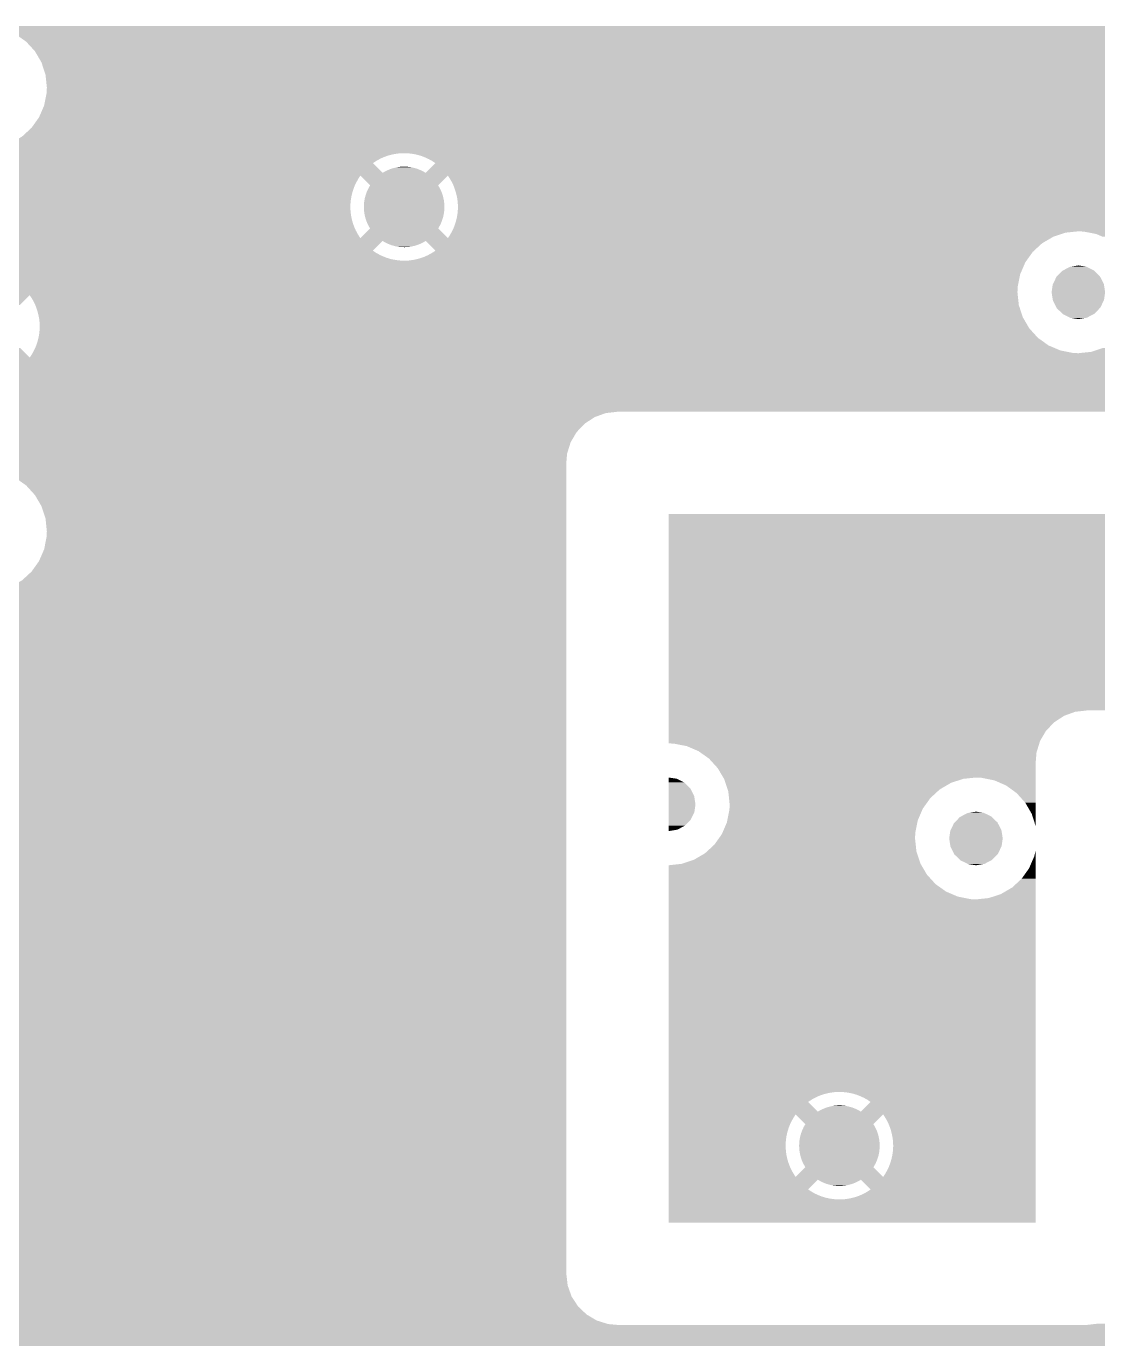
# Model space of a CAD drawing. Extents: x 295 to 953, y 10 to 290.
# Drawn here: x 605.97 to 621.91, y 214.45 to 233.98 of the extents above; entities that cross this region are included whole.
import ezdxf

# ---------------------------------------------------------------- set-up
doc = ezdxf.new("R2010")
doc.units = 0
doc.header["$LTSCALE"] = 5
doc.header["$MEASUREMENT"] = 0
doc.layers.add('FROMC1', color=7, linetype='CONTINUOUS')

msp = doc.modelspace()

# ---------------------------------------------------------------- linework, layer by layer
at = {"layer": 'FROMC1'}
for points in [[(595.871, 233.975), (595.879, 233.983), (641.921, 233.975), (641.922, 233.983)], [(605.449, 233.971), (605.37, 233.975), (641.92, 233.971), (641.921, 233.975)], [(605.638, 233.934), (605.449, 233.971), (641.915, 233.934), (641.92, 233.971)], [(605.656, 233.926), (605.638, 233.934), (641.913, 233.926), (641.915, 233.934)], [(605.788, 233.869), (605.656, 233.926), (641.908, 233.869), (641.913, 233.926)], [(605.814, 233.859), (605.788, 233.869), (641.908, 233.859), (641.908, 233.869)], [(605.879, 233.812), (605.814, 233.859), (641.908, 233.812), (641.908, 233.859)], [(605.959, 233.756), (605.879, 233.812), (641.911, 233.756), (641.908, 233.812)], [(605.97, 233.748), (605.959, 233.756), (641.912, 233.748), (641.911, 233.756)], [(606.014, 233.699), (605.97, 233.748), (641.918, 233.699), (641.912, 233.748)], [(606.066, 233.643), (606.014, 233.699), (641.93, 233.643), (641.918, 233.699)], [(606.099, 233.606), (606.066, 233.643), (641.94, 233.606), (641.93, 233.643)], [(606.11, 233.588), (606.099, 233.606), (641.945, 233.588), (641.94, 233.606)], [(606.141, 233.535), (606.11, 233.588), (641.964, 233.535), (641.945, 233.588)], [(606.172, 233.482), (606.141, 233.535), (641.987, 233.482), (641.964, 233.535)], [(606.196, 233.441), (606.172, 233.482), (642.009, 233.441), (641.987, 233.482)], [(606.199, 233.432), (606.196, 233.441), (642.014, 233.432), (642.009, 233.441)], [(606.215, 233.383), (606.199, 233.432), (642.044, 233.383), (642.014, 233.432)], [(606.221, 233.365), (606.215, 233.383), (642.056, 233.365), (642.044, 233.383)], [(606.235, 233.323), (606.221, 233.365), (647.026, 233.323), (647.026, 233.365)], [(606.256, 233.259), (606.235, 233.323), (642.323, 233.259), (642.387, 233.323)], [(606.235, 233.323), (606.235, 233.323), (642.387, 233.323), (642.388, 233.323)], [(606.265, 233.179), (606.256, 233.259), (642.243, 233.179), (642.323, 233.259)], [(606.268, 233.147), (606.265, 233.179), (642.291, 233.147), (642.243, 233.179)], [(606.271, 233.119), (606.268, 233.147), (642.34, 233.119), (642.291, 233.147)], [(606.273, 233.095), (606.271, 233.119), (642.392, 233.095), (642.34, 233.119)], [(606.276, 233.074), (606.273, 233.095), (642.445, 233.074), (642.392, 233.095)], [(606.273, 232.988), (606.275, 233.03), (647.026, 232.988), (647.026, 233.03)], [(606.275, 233.045), (606.276, 233.057), (642.555, 233.045), (642.499, 233.057)], [(606.275, 233.036), (606.275, 233.045), (642.611, 233.036), (642.555, 233.045)], [(606.275, 233.031), (606.275, 233.036), (642.668, 233.031), (642.611, 233.036)], [(606.275, 233.03), (606.275, 233.031), (642.725, 233.03), (642.668, 233.031)], [(606.276, 233.068), (606.276, 233.074), (642.465, 233.068), (642.445, 233.074)], [(606.276, 233.057), (606.276, 233.068), (642.499, 233.057), (642.465, 233.068)], [(606.236, 232.8), (606.273, 232.988), (647.026, 232.8), (647.026, 232.988)], [(606.049, 232.468), (606.16, 232.624), (647.026, 232.468), (647.026, 232.624)], [(606.16, 232.624), (606.236, 232.8), (647.026, 232.624), (647.026, 232.8)], [(605.908, 232.338), (606.049, 232.468), (647.026, 232.338), (647.026, 232.468)], [(605.56, 232.181), (605.742, 232.241), (647.026, 232.181), (647.026, 232.241)], [(605.742, 232.241), (605.908, 232.338), (647.026, 232.241), (647.026, 232.338)], [(583.018, 232.09), (583.018, 232.161), (647.026, 232.09), (647.026, 232.161)], [(583.018, 232.087), (583.018, 232.09), (611.518, 232.087), (611.575, 232.09)], [(583.018, 232.079), (583.018, 232.087), (611.462, 232.079), (611.518, 232.087)], [(583.018, 232.068), (583.018, 232.079), (611.406, 232.068), (611.462, 232.079)], [(583.018, 232.053), (583.018, 232.068), (611.351, 232.053), (611.406, 232.068)], [(583.018, 232.034), (583.018, 232.053), (611.297, 232.034), (611.351, 232.053)], [(605.37, 232.161), (605.56, 232.181), (647.026, 232.161), (647.026, 232.181)], [(611.632, 232.089), (611.575, 232.09), (647.026, 232.089), (647.026, 232.09)], [(611.689, 232.084), (611.632, 232.089), (647.026, 232.084), (647.026, 232.089)], [(611.745, 232.075), (611.689, 232.084), (647.026, 232.075), (647.026, 232.084)], [(611.801, 232.063), (611.745, 232.075), (647.026, 232.063), (647.026, 232.075)], [(611.855, 232.046), (611.801, 232.063), (647.026, 232.046), (647.026, 232.063)], [(611.908, 232.025), (611.855, 232.046), (647.026, 232.025), (647.026, 232.046)], [(583.018, 232.011), (583.018, 232.034), (611.245, 232.011), (611.297, 232.034)], [(583.018, 231.984), (583.018, 232.011), (611.194, 231.984), (611.245, 232.011)], [(583.018, 231.954), (583.018, 231.984), (611.146, 231.954), (611.194, 231.984)], [(583.018, 231.943), (583.018, 231.954), (611.13, 231.943), (611.146, 231.954)], [(597.273, 231.941), (597.242, 231.943), (611.128, 231.941), (611.13, 231.943)], [(597.321, 231.939), (597.273, 231.941), (611.13, 231.939), (611.128, 231.941)], [(597.51, 231.902), (597.321, 231.939), (611.167, 231.902), (611.13, 231.939)], [(597.686, 231.827), (597.51, 231.902), (611.243, 231.827), (611.167, 231.902)], [(611.345, 231.836), (611.361, 231.842), (611.839, 231.836), (611.825, 231.842)], [(611.361, 231.842), (611.391, 231.855), (611.825, 231.842), (611.793, 231.855)], [(611.391, 231.855), (611.408, 231.86), (611.793, 231.855), (611.779, 231.86)], [(611.408, 231.86), (611.438, 231.869), (611.779, 231.86), (611.745, 231.869)], [(611.438, 231.869), (611.456, 231.873), (611.745, 231.869), (611.731, 231.873)], [(611.456, 231.873), (611.486, 231.88), (611.731, 231.873), (611.696, 231.88)], [(611.486, 231.88), (611.505, 231.883), (611.696, 231.88), (611.683, 231.883)], [(611.505, 231.883), (611.535, 231.887), (611.683, 231.883), (611.646, 231.887)], [(611.535, 231.887), (611.559, 231.888), (611.646, 231.887), (611.634, 231.888)], [(611.559, 231.888), (611.585, 231.889), (611.634, 231.888), (611.585, 231.889)], [(611.96, 232.001), (611.908, 232.025), (647.026, 232.001), (647.026, 232.025)], [(611.913, 231.797), (612.057, 231.941), (647.026, 231.797), (647.026, 231.941)], [(612.01, 231.973), (611.96, 232.001), (647.026, 231.973), (647.026, 232.001)], [(612.057, 231.941), (612.01, 231.973), (647.026, 231.941), (647.026, 231.973)], [(597.727, 231.797), (597.686, 231.827), (611.272, 231.797), (611.243, 231.827)], [(597.787, 231.755), (597.727, 231.797), (647.026, 231.755), (647.026, 231.797)], [(597.727, 231.797), (597.727, 231.797), (611.273, 231.797), (611.272, 231.797)], [(597.842, 231.716), (597.787, 231.755), (610.915, 231.716), (610.941, 231.755)], [(597.85, 231.707), (597.842, 231.716), (610.91, 231.707), (610.915, 231.716)], [(597.895, 231.657), (597.85, 231.707), (610.882, 231.657), (610.91, 231.707)], [(597.942, 231.606), (597.895, 231.657), (610.857, 231.606), (610.882, 231.657)], [(611.086, 231.61), (610.941, 231.755), (612.099, 231.61), (612.244, 231.755)], [(611.273, 231.797), (611.301, 231.814), (611.913, 231.797), (611.883, 231.814)], [(611.301, 231.814), (611.316, 231.821), (611.883, 231.814), (611.87, 231.821)], [(611.316, 231.821), (611.345, 231.836), (611.87, 231.821), (611.839, 231.836)], [(612.266, 231.722), (612.244, 231.755), (647.026, 231.722), (647.026, 231.755)], [(612.295, 231.673), (612.266, 231.722), (647.026, 231.673), (647.026, 231.722)], [(612.321, 231.622), (612.295, 231.673), (647.026, 231.622), (647.026, 231.673)], [(597.971, 231.574), (597.942, 231.606), (610.845, 231.574), (610.857, 231.606)], [(597.984, 231.553), (597.971, 231.574), (610.837, 231.553), (610.845, 231.574)], [(598.016, 231.498), (597.984, 231.553), (610.82, 231.498), (610.837, 231.553)], [(598.048, 231.443), (598.016, 231.498), (610.807, 231.443), (610.82, 231.498)], [(611.012, 231.437), (611.023, 231.476), (612.174, 231.437), (612.162, 231.476)], [(611.023, 231.476), (611.026, 231.484), (612.162, 231.476), (612.16, 231.484)], [(611.026, 231.484), (611.04, 231.523), (612.16, 231.484), (612.145, 231.523)], [(611.04, 231.523), (611.044, 231.53), (612.145, 231.523), (612.142, 231.53)], [(611.044, 231.53), (611.061, 231.567), (612.142, 231.53), (612.124, 231.567)], [(611.061, 231.567), (611.065, 231.574), (612.124, 231.567), (612.12, 231.574)], [(611.065, 231.574), (611.086, 231.61), (612.12, 231.574), (612.099, 231.61)], [(612.342, 231.569), (612.321, 231.622), (647.026, 231.569), (647.026, 231.622)], [(612.36, 231.515), (612.342, 231.569), (647.026, 231.515), (647.026, 231.569)], [(612.374, 231.46), (612.36, 231.515), (647.026, 231.46), (647.026, 231.515)], [(612.385, 231.404), (612.374, 231.46), (647.026, 231.404), (647.026, 231.46)], [(598.068, 231.409), (598.048, 231.443), (610.802, 231.409), (610.807, 231.443)], [(598.076, 231.386), (598.068, 231.409), (610.798, 231.386), (610.802, 231.409)], [(598.094, 231.329), (598.076, 231.386), (610.793, 231.329), (610.798, 231.386)], [(598.113, 231.272), (598.094, 231.329), (610.793, 231.272), (610.793, 231.329)], [(598.128, 231.227), (598.113, 231.272), (610.795, 231.227), (610.793, 231.272)], [(610.993, 231.29), (610.995, 231.331), (612.192, 231.29), (612.19, 231.331)], [(610.995, 231.249), (610.993, 231.29), (612.191, 231.249), (612.192, 231.29)], [(610.995, 231.339), (611, 231.38), (612.19, 231.339), (612.185, 231.38)], [(610.995, 231.331), (610.995, 231.339), (612.19, 231.331), (612.19, 231.339)], [(611, 231.38), (611.002, 231.388), (612.185, 231.38), (612.184, 231.388)], [(611.002, 231.388), (611.009, 231.429), (612.184, 231.388), (612.175, 231.429)], [(611.009, 231.429), (611.012, 231.437), (612.175, 231.429), (612.174, 231.437)], [(612.391, 231.347), (612.385, 231.404), (647.026, 231.347), (647.026, 231.404)], [(612.393, 231.29), (612.391, 231.347), (647.026, 231.29), (647.026, 231.347)], [(612.392, 231.251), (612.393, 231.29), (647.026, 231.251), (647.026, 231.29)], [(598.129, 231.216), (598.128, 231.227), (610.796, 231.216), (610.795, 231.227)], [(598.135, 231.159), (598.129, 231.216), (610.803, 231.159), (610.796, 231.216)], [(598.141, 231.103), (598.135, 231.159), (610.815, 231.103), (610.803, 231.159)], [(598.147, 231.048), (598.141, 231.103), (610.83, 231.048), (610.815, 231.103)], [(610.995, 231.241), (610.995, 231.249), (612.19, 231.241), (612.191, 231.249)], [(611, 231.2), (610.995, 231.241), (612.185, 231.2), (612.19, 231.241)], [(611.001, 231.192), (611, 231.2), (612.184, 231.192), (612.185, 231.2)], [(611.01, 231.151), (611.001, 231.192), (612.176, 231.151), (612.184, 231.192)], [(611.011, 231.143), (611.01, 231.151), (612.174, 231.143), (612.176, 231.151)], [(611.023, 231.104), (611.011, 231.143), (612.162, 231.104), (612.174, 231.143)], [(611.025, 231.096), (611.023, 231.104), (612.159, 231.096), (612.162, 231.104)], [(611.04, 231.057), (611.025, 231.096), (612.145, 231.057), (612.159, 231.096)], [(612.348, 231.027), (612.365, 231.082), (647.026, 231.027), (647.026, 231.082)], [(612.365, 231.082), (612.378, 231.137), (647.026, 231.082), (647.026, 231.137)], [(612.378, 231.137), (612.387, 231.194), (647.026, 231.137), (647.026, 231.194)], [(612.387, 231.194), (612.392, 231.251), (647.026, 231.194), (647.026, 231.251)], [(598.123, 230.843), (598.132, 230.892), (610.929, 230.843), (610.899, 230.892)], [(598.132, 230.892), (598.142, 230.942), (610.899, 230.892), (610.872, 230.942)], [(598.142, 230.942), (598.145, 230.956), (610.872, 230.942), (610.866, 230.956)], [(598.145, 230.956), (598.146, 230.995), (610.866, 230.956), (610.849, 230.995)], [(598.146, 230.995), (598.148, 231.036), (610.849, 230.995), (610.834, 231.036)], [(598.148, 231.036), (598.147, 231.048), (610.834, 231.036), (610.83, 231.048)], [(610.941, 230.825), (611.086, 230.97), (612.244, 230.825), (612.099, 230.97)], [(611.043, 231.05), (611.04, 231.057), (612.142, 231.05), (612.145, 231.057)], [(611.061, 231.013), (611.043, 231.05), (612.124, 231.013), (612.142, 231.05)], [(611.065, 231.006), (611.061, 231.013), (612.12, 231.006), (612.124, 231.013)], [(611.086, 230.97), (611.065, 231.006), (612.099, 230.97), (612.12, 231.006)], [(612.258, 230.847), (612.275, 230.873), (621.253, 230.847), (621.333, 230.873)], [(612.275, 230.873), (612.294, 230.907), (621.333, 230.873), (621.435, 230.907)], [(612.294, 230.907), (612.303, 230.923), (621.435, 230.907), (621.587, 230.923)], [(612.303, 230.923), (612.305, 230.927), (621.587, 230.923), (621.626, 230.927)], [(612.305, 230.927), (612.328, 230.974), (647.026, 230.927), (647.026, 230.974)], [(612.328, 230.974), (612.348, 231.027), (647.026, 230.974), (647.026, 231.027)], [(621.705, 230.923), (621.626, 230.927), (630.228, 230.923), (630.262, 230.927)], [(621.791, 230.907), (621.705, 230.923), (630.071, 230.907), (630.228, 230.923)], [(621.894, 230.886), (621.791, 230.907), (630.009, 230.886), (630.071, 230.907)], [(621.986, 230.847), (621.894, 230.886), (629.889, 230.847), (630.009, 230.886)], [(598.052, 230.639), (598.108, 230.768), (611.128, 230.639), (611.257, 230.768)], [(598.108, 230.768), (598.111, 230.783), (611.257, 230.768), (611.272, 230.783)], [(598.111, 230.783), (598.119, 230.825), (621.144, 230.783), (621.217, 230.825)], [(598.111, 230.783), (598.111, 230.783), (611.272, 230.783), (611.273, 230.783)], [(598.119, 230.825), (598.123, 230.843), (610.941, 230.825), (610.929, 230.843)], [(611.302, 230.766), (611.273, 230.783), (611.884, 230.766), (611.913, 230.783)], [(611.315, 230.759), (611.302, 230.766), (611.869, 230.759), (611.884, 230.766)], [(611.346, 230.744), (611.315, 230.759), (611.84, 230.744), (611.869, 230.759)], [(611.36, 230.738), (611.346, 230.744), (611.824, 230.738), (611.84, 230.744)], [(611.392, 230.725), (611.36, 230.738), (611.794, 230.725), (611.824, 230.738)], [(611.406, 230.72), (611.392, 230.725), (611.777, 230.72), (611.794, 230.725)], [(611.44, 230.711), (611.406, 230.72), (611.747, 230.711), (611.777, 230.72)], [(611.454, 230.707), (611.44, 230.711), (611.729, 230.707), (611.747, 230.711)], [(611.489, 230.7), (611.454, 230.707), (611.699, 230.7), (611.729, 230.707)], [(611.502, 230.697), (611.489, 230.7), (611.68, 230.697), (611.699, 230.7)], [(611.539, 230.693), (611.502, 230.697), (611.65, 230.693), (611.68, 230.697)], [(611.551, 230.692), (611.539, 230.693), (611.626, 230.692), (611.65, 230.693)], [(611.6, 230.691), (611.551, 230.692), (611.6, 230.691), (611.626, 230.692)], [(611.946, 230.75), (611.913, 230.783), (621.087, 230.75), (621.144, 230.783)], [(612.057, 230.639), (611.946, 230.75), (620.966, 230.639), (621.087, 230.75)], [(612.244, 230.825), (612.258, 230.847), (621.217, 230.825), (621.253, 230.847)], [(597.941, 230.464), (597.96, 230.49), (620.835, 230.464), (620.853, 230.49)], [(597.96, 230.491), (597.964, 230.496), (611.553, 230.491), (611.496, 230.496)], [(597.96, 230.49), (597.96, 230.491), (611.61, 230.49), (611.553, 230.491)], [(597.964, 230.496), (597.97, 230.505), (611.496, 230.496), (611.44, 230.505)], [(597.97, 230.505), (597.979, 230.517), (611.44, 230.505), (611.384, 230.517)], [(597.979, 230.517), (597.991, 230.534), (611.384, 230.517), (611.33, 230.534)], [(597.991, 230.534), (598.006, 230.555), (611.33, 230.534), (611.277, 230.555)], [(598.006, 230.555), (598.023, 230.579), (611.277, 230.555), (611.225, 230.579)], [(598.023, 230.579), (598.032, 230.592), (611.225, 230.579), (611.203, 230.592)], [(598.032, 230.592), (598.039, 230.607), (611.203, 230.592), (611.176, 230.607)], [(598.039, 230.607), (598.052, 230.639), (611.176, 230.607), (611.128, 230.639)], [(611.61, 230.49), (611.667, 230.493), (620.853, 230.49), (620.856, 230.493)], [(611.667, 230.493), (611.724, 230.501), (620.856, 230.493), (620.861, 230.501)], [(611.724, 230.501), (611.779, 230.512), (620.861, 230.501), (620.869, 230.512)], [(611.779, 230.512), (611.834, 230.527), (620.869, 230.512), (620.88, 230.527)], [(611.834, 230.527), (611.888, 230.546), (620.88, 230.527), (620.893, 230.546)], [(611.888, 230.546), (611.94, 230.569), (620.893, 230.546), (620.91, 230.569)], [(611.94, 230.569), (611.991, 230.596), (620.91, 230.569), (620.929, 230.596)], [(611.991, 230.596), (612.03, 230.62), (620.929, 230.596), (620.946, 230.62)], [(612.03, 230.62), (612.039, 230.626), (620.946, 230.62), (620.952, 230.626)], [(612.039, 230.626), (612.057, 230.639), (620.952, 230.626), (620.966, 230.639)], [(597.786, 230.312), (597.921, 230.436), (620.77, 230.312), (620.823, 230.436)], [(597.921, 230.436), (597.941, 230.464), (620.823, 230.436), (620.835, 230.464)], [(605.409, 230.311), (605.352, 230.312), (620.769, 230.311), (620.77, 230.312)], [(605.466, 230.306), (605.409, 230.311), (620.767, 230.306), (620.769, 230.311)], [(605.522, 230.297), (605.466, 230.306), (620.763, 230.297), (620.767, 230.306)], [(605.563, 230.288), (605.522, 230.297), (620.759, 230.288), (620.763, 230.297)], [(605.578, 230.285), (605.563, 230.288), (620.759, 230.285), (620.759, 230.288)], [(605.632, 230.268), (605.578, 230.285), (620.755, 230.268), (620.759, 230.285)], [(621.308, 230.258), (621.388, 230.34), (621.946, 230.258), (621.861, 230.34)], [(621.388, 230.34), (621.4, 230.346), (621.861, 230.34), (621.855, 230.346)], [(621.4, 230.346), (621.5, 230.399), (621.855, 230.346), (621.747, 230.399)], [(621.5, 230.399), (621.52, 230.402), (621.747, 230.399), (621.741, 230.402)], [(621.52, 230.402), (621.626, 230.419), (621.741, 230.402), (621.626, 230.419)], [(605.685, 230.247), (605.632, 230.268), (620.751, 230.247), (620.755, 230.268)], [(605.737, 230.223), (605.685, 230.247), (620.746, 230.223), (620.751, 230.247)], [(605.691, 230.02), (605.771, 230.1), (620.719, 230.02), (620.722, 230.1)], [(605.787, 230.195), (605.737, 230.223), (620.741, 230.195), (620.746, 230.223)], [(605.771, 230.1), (605.834, 230.163), (620.722, 230.1), (620.735, 230.163)], [(605.834, 230.163), (605.787, 230.195), (620.735, 230.163), (620.741, 230.195)], [(621.227, 230.02), (621.244, 230.135), (622.024, 230.02), (622.006, 230.135)], [(621.244, 230.135), (621.249, 230.145), (622.006, 230.135), (622.004, 230.145)], [(621.249, 230.145), (621.299, 230.249), (622.004, 230.145), (621.95, 230.249)], [(621.299, 230.249), (621.308, 230.258), (621.95, 230.249), (621.946, 230.258)], [(588.225, 229.977), (588.228, 230.019), (620.723, 229.977), (620.719, 230.019)], [(604.863, 229.832), (604.718, 229.977), (605.876, 229.832), (606.021, 229.977)], [(605.69, 230.019), (605.691, 230.02), (620.719, 230.019), (620.719, 230.02)], [(606.043, 229.944), (606.021, 229.977), (620.727, 229.944), (620.723, 229.977)], [(606.072, 229.895), (606.043, 229.944), (620.732, 229.895), (620.727, 229.944)], [(606.098, 229.844), (606.072, 229.895), (620.738, 229.844), (620.732, 229.895)], [(621.245, 229.905), (621.227, 230.02), (622.007, 229.905), (622.024, 230.02)], [(621.247, 229.895), (621.245, 229.905), (622.002, 229.895), (622.007, 229.905)], [(621.301, 229.791), (621.247, 229.895), (621.952, 229.791), (622.002, 229.895)], [(606.104, 229.829), (606.098, 229.844), (620.739, 229.829), (620.738, 229.844)], [(606.119, 229.791), (606.104, 229.829), (620.752, 229.791), (620.739, 229.829)], [(606.137, 229.737), (606.119, 229.791), (620.769, 229.737), (620.752, 229.791)], [(606.151, 229.682), (606.137, 229.737), (620.788, 229.682), (620.769, 229.737)], [(621.305, 229.782), (621.301, 229.791), (621.943, 229.782), (621.952, 229.791)], [(621.39, 229.7), (621.305, 229.782), (621.863, 229.7), (621.943, 229.782)], [(621.396, 229.694), (621.39, 229.7), (621.851, 229.694), (621.863, 229.7)], [(621.504, 229.641), (621.396, 229.694), (621.751, 229.641), (621.851, 229.694)], [(606.158, 229.647), (606.151, 229.682), (620.799, 229.647), (620.788, 229.682)], [(606.162, 229.626), (606.158, 229.647), (620.812, 229.626), (620.799, 229.647)], [(606.168, 229.569), (606.162, 229.626), (620.845, 229.569), (620.812, 229.626)], [(606.17, 229.512), (606.168, 229.569), (620.878, 229.512), (620.845, 229.569)], [(606.169, 229.482), (606.17, 229.512), (620.896, 229.482), (620.878, 229.512)], [(621.511, 229.638), (621.504, 229.641), (621.731, 229.638), (621.751, 229.641)], [(621.626, 229.621), (621.511, 229.638), (621.626, 229.621), (621.731, 229.638)], [(606.125, 229.249), (606.142, 229.304), (621.153, 229.249), (621.077, 229.304)], [(606.142, 229.304), (606.151, 229.34), (621.077, 229.304), (621.025, 229.34)], [(606.151, 229.34), (606.155, 229.359), (621.025, 229.34), (621.008, 229.359)], [(606.155, 229.359), (606.164, 229.416), (621.008, 229.359), (620.956, 229.416)], [(606.164, 229.416), (606.169, 229.473), (620.956, 229.416), (620.904, 229.473)], [(606.169, 229.473), (606.169, 229.482), (620.904, 229.473), (620.896, 229.482)], [(604.718, 229.047), (604.863, 229.192), (606.021, 229.047), (605.876, 229.192)], [(606.052, 229.095), (606.063, 229.113), (647.026, 229.095), (647.026, 229.113)], [(606.063, 229.113), (606.065, 229.117), (621.626, 229.113), (621.546, 229.117)], [(606.065, 229.117), (606.08, 229.145), (621.546, 229.117), (621.404, 229.145)], [(606.08, 229.145), (606.085, 229.154), (621.404, 229.145), (621.358, 229.154)], [(606.085, 229.154), (606.105, 229.196), (621.358, 229.154), (621.259, 229.196)], [(606.105, 229.196), (606.118, 229.229), (621.259, 229.196), (621.181, 229.229)], [(606.118, 229.229), (606.125, 229.249), (621.181, 229.229), (621.153, 229.249)], [(621.626, 229.113), (621.659, 229.117), (630.262, 229.113), (630.182, 229.117)], [(621.659, 229.117), (621.816, 229.133), (630.182, 229.117), (630.097, 229.133)], [(621.816, 229.133), (621.878, 229.154), (630.097, 229.133), (629.994, 229.154)], [(621.878, 229.154), (621.998, 229.193), (629.994, 229.154), (629.901, 229.193)], [(587.819, 229.005), (587.856, 229.047), (647.026, 229.005), (647.026, 229.047)], [(605.834, 228.861), (605.69, 229.005), (647.026, 228.861), (647.026, 229.005)], [(606.021, 229.047), (606.052, 229.095), (647.026, 229.047), (647.026, 229.095)], [(605.387, 228.712), (605.444, 228.715), (647.026, 228.712), (647.026, 228.715)], [(605.444, 228.715), (605.501, 228.723), (647.026, 228.715), (647.026, 228.723)], [(605.501, 228.723), (605.556, 228.734), (647.026, 228.723), (647.026, 228.734)], [(605.556, 228.734), (605.611, 228.749), (647.026, 228.734), (647.026, 228.749)], [(605.611, 228.749), (605.665, 228.768), (647.026, 228.749), (647.026, 228.768)], [(605.665, 228.768), (605.717, 228.791), (647.026, 228.768), (647.026, 228.791)], [(605.717, 228.791), (605.768, 228.818), (647.026, 228.791), (647.026, 228.818)], [(605.768, 228.818), (605.816, 228.848), (647.026, 228.818), (647.026, 228.848)], [(605.816, 228.848), (605.834, 228.861), (647.026, 228.848), (647.026, 228.861)], [(595.81, 228.668), (595.747, 228.712), (647.026, 228.668), (647.026, 228.712)], [(595.939, 228.526), (595.81, 228.668), (647.026, 228.526), (647.026, 228.668)], [(595.995, 228.431), (595.939, 228.526), (647.026, 228.431), (647.026, 228.526)], [(596.036, 228.361), (595.995, 228.431), (646.956, 228.361), (647.025, 228.431)], [(595.995, 228.431), (595.995, 228.431), (647.025, 228.431), (647.026, 228.431)], [(596.075, 228.242), (596.036, 228.361), (646.837, 228.242), (646.956, 228.361)], [(596.082, 228.222), (596.075, 228.242), (614.593, 228.222), (614.768, 228.242)], [(596.096, 228.179), (596.082, 228.222), (614.474, 228.179), (614.593, 228.222)], [(596.098, 228.162), (596.096, 228.179), (614.428, 228.162), (614.474, 228.179)], [(596.108, 228.066), (596.098, 228.162), (614.281, 228.066), (614.428, 228.162)], [(596.116, 227.988), (596.108, 228.066), (614.206, 227.988), (614.281, 228.066)], [(596.113, 227.908), (596.114, 227.939), (614.141, 227.908), (614.159, 227.939)], [(596.114, 227.939), (596.116, 227.988), (614.159, 227.939), (614.206, 227.988)], [(596.076, 227.72), (596.089, 227.788), (614.049, 227.72), (614.07, 227.788)], [(596.089, 227.788), (596.113, 227.908), (614.07, 227.788), (614.141, 227.908)], [(595.955, 227.48), (596, 227.544), (614.006, 227.48), (614.011, 227.544)], [(596, 227.544), (596.033, 227.62), (614.011, 227.544), (614.018, 227.62)], [(596.033, 227.62), (596.076, 227.72), (614.018, 227.62), (614.049, 227.72)], [(595.871, 227.371), (595.889, 227.388), (614.006, 227.371), (614.006, 227.388)], [(595.889, 227.388), (595.955, 227.48), (614.006, 227.388), (614.006, 227.48)], [(605.449, 227.367), (605.37, 227.371), (614.006, 227.367), (614.006, 227.371)], [(605.638, 227.33), (605.449, 227.367), (614.006, 227.33), (614.006, 227.367)], [(605.814, 227.255), (605.638, 227.33), (614.006, 227.255), (614.006, 227.33)], [(605.97, 227.144), (605.814, 227.255), (614.006, 227.144), (614.006, 227.255)], [(606.099, 227.002), (605.97, 227.144), (614.006, 227.002), (614.006, 227.144)], [(606.196, 226.837), (606.099, 227.002), (614.006, 226.837), (614.006, 227.002)], [(606.256, 226.655), (606.196, 226.837), (614.006, 226.655), (614.006, 226.837)], [(606.276, 226.464), (606.256, 226.655), (614.006, 226.464), (614.006, 226.655)], [(615.53, 223.797), (615.53, 226.718), (657.821, 223.797), (657.821, 226.718)], [(606.236, 226.196), (606.273, 226.384), (614.006, 226.196), (614.006, 226.384)], [(606.273, 226.384), (606.276, 226.464), (614.006, 226.384), (614.006, 226.464)], [(606.16, 226.02), (606.236, 226.196), (614.006, 226.02), (614.006, 226.196)], [(606.049, 225.864), (606.16, 226.02), (614.006, 225.864), (614.006, 226.02)], [(605.908, 225.734), (606.049, 225.864), (614.006, 225.734), (614.006, 225.864)], [(605.56, 225.577), (605.742, 225.637), (614.006, 225.577), (614.006, 225.637)], [(605.742, 225.637), (605.908, 225.734), (614.006, 225.637), (614.006, 225.734)], [(588.214, 225.356), (588.166, 225.557), (614.006, 225.356), (614.006, 225.557)], [(605.37, 225.557), (605.56, 225.577), (614.006, 225.557), (614.006, 225.577)], [(588.235, 225.097), (588.214, 225.356), (614.006, 225.097), (614.006, 225.356)], [(588.213, 224.828), (588.235, 225.097), (614.006, 224.828), (614.006, 225.097)], [(588.151, 224.576), (588.213, 224.828), (614.006, 224.576), (614.006, 224.828)], [(588.05, 224.337), (588.151, 224.576), (614.006, 224.337), (614.006, 224.576)], [(587.914, 224.116), (588.05, 224.337), (614.006, 224.116), (614.006, 224.337)], [(587.744, 223.919), (587.914, 224.116), (614.006, 223.919), (614.006, 224.116)], [(587.547, 223.751), (587.744, 223.919), (614.006, 223.751), (614.006, 223.919)], [(587.325, 223.616), (587.547, 223.751), (614.006, 223.616), (614.006, 223.751)], [(615.53, 223.777), (615.53, 223.797), (621.578, 223.777), (621.753, 223.797)], [(615.53, 223.797), (615.53, 223.797), (657.82, 223.797), (657.821, 223.797)], [(615.53, 223.717), (615.53, 223.777), (621.413, 223.717), (621.578, 223.777)], [(615.53, 223.621), (615.53, 223.717), (621.266, 223.621), (621.413, 223.717)], [(586.574, 223.436), (586.832, 223.457), (614.006, 223.436), (614.006, 223.457)], [(586.832, 223.457), (587.085, 223.517), (614.006, 223.457), (614.006, 223.517)], [(587.085, 223.517), (587.325, 223.616), (614.006, 223.517), (614.006, 223.616)], [(615.53, 223.494), (615.53, 223.621), (621.144, 223.494), (621.266, 223.621)], [(615.53, 223.343), (615.53, 223.494), (621.055, 223.343), (621.144, 223.494)], [(583.018, 221.676), (583.018, 223.436), (614.006, 221.676), (614.006, 223.436)], [(615.53, 223.307), (615.53, 223.343), (621.044, 223.307), (621.055, 223.343)], [(615.609, 223.303), (615.53, 223.307), (621.043, 223.303), (621.044, 223.307)], [(615.798, 223.266), (615.609, 223.303), (621.032, 223.266), (621.043, 223.303)], [(615.974, 223.191), (615.798, 223.266), (621.008, 223.191), (621.032, 223.266)], [(615.996, 223.175), (615.974, 223.191), (621.003, 223.175), (621.008, 223.191)], [(616.13, 223.08), (615.996, 223.175), (620.995, 223.08), (621.003, 223.175)], [(616.171, 223.035), (616.13, 223.08), (620.991, 223.035), (620.995, 223.08)], [(616.259, 222.938), (616.171, 223.035), (620.991, 222.938), (620.991, 223.035)], [(616.341, 222.799), (616.259, 222.938), (620.991, 222.799), (620.991, 222.938)], [(615.53, 222.798), (615.53, 222.799), (615.533, 222.798), (615.53, 222.799)], [(615.53, 222.782), (615.53, 222.798), (615.645, 222.782), (615.533, 222.798)], [(615.53, 222.726), (615.53, 222.782), (615.759, 222.726), (615.645, 222.782)], [(615.53, 222.638), (615.53, 222.726), (615.85, 222.638), (615.759, 222.726)], [(616.353, 222.779), (616.341, 222.799), (619.911, 222.779), (620.102, 222.799)], [(616.356, 222.773), (616.353, 222.779), (619.893, 222.773), (619.911, 222.779)], [(616.374, 222.719), (616.356, 222.773), (619.729, 222.719), (619.893, 222.773)], [(616.406, 222.622), (616.374, 222.719), (619.563, 222.622), (619.729, 222.719)], [(620.19, 222.794), (620.102, 222.799), (620.991, 222.794), (620.991, 222.799)], [(620.377, 222.756), (620.19, 222.794), (620.991, 222.756), (620.991, 222.794)], [(620.553, 222.679), (620.377, 222.756), (620.991, 222.679), (620.991, 222.756)], [(620.708, 222.566), (620.553, 222.679), (620.991, 222.566), (620.991, 222.679)], [(615.53, 222.525), (615.53, 222.638), (615.908, 222.525), (615.85, 222.638)], [(615.53, 222.4), (615.53, 222.525), (615.928, 222.4), (615.908, 222.525)], [(616.416, 222.591), (616.406, 222.622), (619.529, 222.591), (619.563, 222.622)], [(616.427, 222.492), (616.416, 222.591), (619.422, 222.492), (619.529, 222.591)], [(616.436, 222.4), (616.427, 222.492), (619.356, 222.4), (619.422, 222.492)], [(620.836, 222.424), (620.708, 222.566), (620.991, 222.424), (620.991, 222.566)], [(615.53, 222.285), (615.53, 222.4), (615.912, 222.285), (615.928, 222.4)], [(615.53, 222.171), (615.53, 222.285), (615.856, 222.171), (615.912, 222.285)], [(616.401, 222.16), (616.433, 222.321), (619.235, 222.16), (619.304, 222.321)], [(616.433, 222.321), (616.434, 222.336), (619.304, 222.321), (619.311, 222.336)], [(616.434, 222.336), (616.436, 222.4), (619.311, 222.336), (619.356, 222.4)], [(619.876, 222.218), (619.976, 222.271), (620.331, 222.218), (620.223, 222.271)], [(619.976, 222.271), (619.996, 222.274), (620.223, 222.271), (620.217, 222.274)], [(619.996, 222.274), (620.102, 222.291), (620.217, 222.274), (620.102, 222.291)], [(620.932, 222.257), (620.836, 222.424), (620.991, 222.257), (620.991, 222.424)], [(615.53, 222.08), (615.53, 222.171), (615.768, 222.08), (615.856, 222.171)], [(615.53, 222.022), (615.53, 222.08), (615.655, 222.022), (615.768, 222.08)], [(616.327, 221.972), (616.396, 222.132), (619.198, 221.972), (619.23, 222.132)], [(616.396, 222.132), (616.401, 222.16), (619.23, 222.132), (619.235, 222.16)], [(619.725, 222.017), (619.775, 222.121), (620.48, 222.017), (620.426, 222.121)], [(619.775, 222.121), (619.784, 222.13), (620.426, 222.121), (620.422, 222.13)], [(619.784, 222.13), (619.864, 222.212), (620.422, 222.13), (620.337, 222.212)], [(619.864, 222.212), (619.876, 222.218), (620.337, 222.212), (620.331, 222.218)], [(620.99, 222.075), (620.932, 222.257), (620.991, 222.075), (620.991, 222.257)], [(620.99, 222.074), (620.99, 222.075), (620.99, 222.074), (620.99, 222.075)], [(620.99, 222.075), (620.99, 222.075), (620.99, 222.075), (620.991, 222.075)], [(615.53, 222.002), (615.53, 222.022), (615.532, 222.002), (615.655, 222.022)], [(615.53, 222.001), (615.53, 222.002), (615.53, 222.001), (615.532, 222.002)], [(616.209, 221.8), (616.275, 221.892), (619.205, 221.8), (619.195, 221.892)], [(616.275, 221.892), (616.32, 221.956), (619.195, 221.892), (619.198, 221.956)], [(616.32, 221.956), (616.327, 221.972), (619.198, 221.956), (619.198, 221.972)], [(619.703, 221.892), (619.72, 222.007), (620.5, 221.892), (620.482, 222.007)], [(619.721, 221.777), (619.703, 221.892), (620.483, 221.777), (620.5, 221.892)], [(619.72, 222.007), (619.725, 222.017), (620.482, 222.007), (620.48, 222.017)], [(616.068, 221.67), (616.102, 221.701), (619.225, 221.67), (619.215, 221.701)], [(616.102, 221.701), (616.209, 221.8), (619.215, 221.701), (619.205, 221.8)], [(619.723, 221.767), (619.721, 221.777), (620.478, 221.767), (620.483, 221.777)], [(619.777, 221.663), (619.723, 221.767), (620.428, 221.663), (620.478, 221.767)], [(620.968, 221.624), (620.99, 221.709), (620.991, 221.624), (620.991, 221.709)], [(620.99, 221.709), (620.99, 221.71), (620.99, 221.709), (620.99, 221.71)], [(620.99, 221.709), (620.99, 221.709), (620.991, 221.709), (620.99, 221.709)], [(590.677, 221.675), (590.62, 221.676), (614.006, 221.675), (614.006, 221.676)], [(590.734, 221.67), (590.677, 221.675), (614.006, 221.67), (614.006, 221.675)], [(590.79, 221.661), (590.734, 221.67), (614.006, 221.661), (614.006, 221.67)], [(590.846, 221.649), (590.79, 221.661), (614.006, 221.649), (614.006, 221.661)], [(590.9, 221.632), (590.846, 221.649), (614.006, 221.632), (614.006, 221.649)], [(590.953, 221.611), (590.9, 221.632), (614.006, 221.611), (614.006, 221.632)], [(591.005, 221.587), (590.953, 221.611), (614.006, 221.587), (614.006, 221.611)], [(590.958, 221.383), (591.102, 221.527), (614.006, 221.383), (614.006, 221.527)], [(591.055, 221.559), (591.005, 221.587), (614.006, 221.559), (614.006, 221.587)], [(591.102, 221.527), (591.055, 221.559), (614.006, 221.527), (614.006, 221.559)], [(615.53, 221.493), (615.721, 221.514), (619.29, 221.493), (619.278, 221.514)], [(615.53, 221.354), (615.53, 221.493), (619.372, 221.354), (619.29, 221.493)], [(615.721, 221.514), (615.738, 221.519), (619.278, 221.514), (619.275, 221.519)], [(615.738, 221.519), (615.903, 221.574), (619.275, 221.519), (619.257, 221.574)], [(615.903, 221.574), (616.068, 221.67), (619.257, 221.574), (619.225, 221.67)], [(619.781, 221.654), (619.777, 221.663), (620.419, 221.654), (620.428, 221.663)], [(619.866, 221.572), (619.781, 221.654), (620.339, 221.572), (620.419, 221.654)], [(619.872, 221.566), (619.866, 221.572), (620.327, 221.566), (620.339, 221.572)], [(619.98, 221.513), (619.872, 221.566), (620.227, 221.513), (620.327, 221.566)], [(619.987, 221.51), (619.98, 221.513), (620.207, 221.51), (620.227, 221.513)], [(620.102, 221.493), (619.987, 221.51), (620.102, 221.493), (620.207, 221.51)], [(620.892, 221.448), (620.968, 221.624), (620.991, 221.448), (620.991, 221.624)], [(583.018, 221.341), (583.018, 221.383), (614.006, 221.341), (614.006, 221.383)], [(591.311, 221.308), (591.289, 221.341), (614.006, 221.308), (614.006, 221.341)], [(591.331, 221.275), (591.311, 221.308), (614.006, 221.275), (614.006, 221.308)], [(615.53, 221.212), (615.53, 221.354), (619.501, 221.212), (619.372, 221.354)], [(620.781, 221.292), (620.892, 221.448), (620.991, 221.292), (620.991, 221.448)], [(600.877, 221.271), (600.798, 221.275), (614.006, 221.271), (614.006, 221.275)], [(601.066, 221.234), (600.877, 221.271), (614.006, 221.234), (614.006, 221.271)], [(601.242, 221.159), (601.066, 221.234), (614.006, 221.159), (614.006, 221.234)], [(601.398, 221.048), (601.242, 221.159), (614.006, 221.048), (614.006, 221.159)], [(615.53, 221.101), (615.53, 221.212), (619.657, 221.101), (619.501, 221.212)], [(615.53, 221.026), (615.53, 221.101), (619.834, 221.026), (619.657, 221.101)], [(620.474, 221.065), (620.64, 221.162), (620.991, 221.065), (620.991, 221.162)], [(620.64, 221.162), (620.781, 221.292), (620.991, 221.162), (620.991, 221.292)], [(601.527, 220.906), (601.398, 221.048), (614.006, 220.906), (614.006, 221.048)], [(601.624, 220.741), (601.527, 220.906), (614.006, 220.741), (614.006, 220.906)], [(615.53, 220.989), (615.53, 221.026), (620.022, 220.989), (619.834, 221.026)], [(615.53, 220.985), (615.53, 220.989), (620.102, 220.985), (620.022, 220.989)], [(615.53, 218.12), (615.53, 220.985), (620.991, 218.12), (620.991, 220.985)], [(620.102, 220.985), (620.292, 221.005), (620.991, 220.985), (620.991, 221.005)], [(620.292, 221.005), (620.474, 221.065), (620.991, 221.005), (620.991, 221.065)], [(601.684, 220.559), (601.624, 220.741), (614.006, 220.559), (614.006, 220.741)], [(601.704, 220.368), (601.684, 220.559), (614.006, 220.368), (614.006, 220.559)], [(601.701, 220.288), (601.704, 220.368), (614.006, 220.288), (614.006, 220.368)], [(601.664, 220.1), (601.701, 220.288), (614.006, 220.1), (614.006, 220.288)], [(601.588, 219.924), (601.664, 220.1), (614.006, 219.924), (614.006, 220.1)], [(601.336, 219.638), (601.477, 219.768), (614.006, 219.638), (614.006, 219.768)], [(601.477, 219.768), (601.588, 219.924), (614.006, 219.768), (614.006, 219.924)], [(600.988, 219.481), (601.17, 219.541), (614.006, 219.481), (614.006, 219.541)], [(601.17, 219.541), (601.336, 219.638), (614.006, 219.541), (614.006, 219.638)], [(583.018, 218.227), (583.018, 219.461), (614.006, 218.227), (614.006, 219.461)], [(600.798, 219.461), (600.988, 219.481), (614.006, 219.461), (614.006, 219.481)], [(600.877, 218.223), (600.798, 218.227), (614.006, 218.223), (614.006, 218.227)], [(601.066, 218.186), (600.877, 218.223), (614.006, 218.186), (614.006, 218.223)], [(601.242, 218.111), (601.066, 218.186), (614.006, 218.111), (614.006, 218.186)], [(601.398, 218), (601.242, 218.111), (614.006, 218), (614.006, 218.111)], [(601.527, 217.858), (601.398, 218), (614.006, 217.858), (614.006, 218)], [(615.53, 218.117), (615.53, 218.12), (617.995, 218.117), (618.052, 218.12)], [(615.53, 218.109), (615.53, 218.117), (617.939, 218.109), (617.995, 218.117)], [(615.53, 218.098), (615.53, 218.109), (617.883, 218.098), (617.939, 218.109)], [(615.53, 218.083), (615.53, 218.098), (617.828, 218.083), (617.883, 218.098)], [(615.53, 218.064), (615.53, 218.083), (617.774, 218.064), (617.828, 218.083)], [(615.53, 218.041), (615.53, 218.064), (617.722, 218.041), (617.774, 218.064)], [(615.53, 218.014), (615.53, 218.041), (617.671, 218.014), (617.722, 218.041)], [(615.53, 217.984), (615.53, 218.014), (617.623, 217.984), (617.671, 218.014)], [(615.53, 217.971), (615.53, 217.984), (617.605, 217.971), (617.623, 217.984)], [(618.109, 218.119), (618.052, 218.12), (620.991, 218.119), (620.991, 218.12)], [(618.166, 218.114), (618.109, 218.119), (620.991, 218.114), (620.991, 218.119)], [(618.222, 218.105), (618.166, 218.114), (620.991, 218.105), (620.991, 218.114)], [(618.278, 218.093), (618.222, 218.105), (620.991, 218.093), (620.991, 218.105)], [(618.332, 218.076), (618.278, 218.093), (620.991, 218.076), (620.991, 218.093)], [(618.385, 218.055), (618.332, 218.076), (620.991, 218.055), (620.991, 218.076)], [(618.437, 218.031), (618.385, 218.055), (620.991, 218.031), (620.991, 218.055)], [(618.487, 218.003), (618.437, 218.031), (620.991, 218.003), (620.991, 218.031)], [(618.534, 217.971), (618.487, 218.003), (620.991, 217.971), (620.991, 218.003)], [(601.624, 217.693), (601.527, 217.858), (614.006, 217.693), (614.006, 217.858)], [(615.53, 217.827), (615.53, 217.971), (617.749, 217.827), (617.605, 217.971)], [(615.53, 217.785), (615.53, 217.827), (620.991, 217.785), (620.991, 217.827)], [(615.53, 217.827), (615.53, 217.827), (617.75, 217.827), (617.749, 217.827)], [(615.53, 217.737), (615.53, 217.785), (617.387, 217.737), (617.418, 217.785)], [(617.563, 217.64), (617.418, 217.785), (618.576, 217.64), (618.721, 217.785)], [(617.75, 217.827), (617.778, 217.844), (618.39, 217.827), (618.36, 217.844)], [(617.778, 217.844), (617.793, 217.851), (618.36, 217.844), (618.347, 217.851)], [(617.793, 217.851), (617.822, 217.866), (618.347, 217.851), (618.316, 217.866)], [(617.822, 217.866), (617.838, 217.872), (618.316, 217.866), (618.302, 217.872)], [(617.838, 217.872), (617.868, 217.885), (618.302, 217.872), (618.27, 217.885)], [(617.868, 217.885), (617.885, 217.89), (618.27, 217.885), (618.256, 217.89)], [(617.885, 217.89), (617.915, 217.899), (618.256, 217.89), (618.222, 217.899)], [(617.915, 217.899), (617.933, 217.903), (618.222, 217.899), (618.208, 217.903)], [(617.933, 217.903), (617.963, 217.91), (618.208, 217.903), (618.173, 217.91)], [(617.963, 217.91), (617.982, 217.913), (618.173, 217.91), (618.16, 217.913)], [(617.982, 217.913), (618.012, 217.917), (618.16, 217.913), (618.123, 217.917)], [(618.012, 217.917), (618.036, 217.918), (618.123, 217.917), (618.111, 217.918)], [(618.036, 217.918), (618.062, 217.919), (618.111, 217.918), (618.062, 217.919)], [(618.39, 217.827), (618.534, 217.971), (620.991, 217.827), (620.991, 217.971)], [(618.743, 217.752), (618.721, 217.785), (620.991, 217.752), (620.991, 217.785)], [(601.684, 217.511), (601.624, 217.693), (614.006, 217.511), (614.006, 217.693)], [(615.53, 217.687), (615.53, 217.737), (617.359, 217.687), (617.387, 217.737)], [(615.53, 217.636), (615.53, 217.687), (617.334, 217.636), (617.359, 217.687)], [(615.53, 217.583), (615.53, 217.636), (617.314, 217.583), (617.334, 217.636)], [(615.53, 217.528), (615.53, 217.583), (617.297, 217.528), (617.314, 217.583)], [(617.521, 217.56), (617.538, 217.597), (618.619, 217.56), (618.601, 217.597)], [(617.538, 217.597), (617.542, 217.604), (618.601, 217.597), (618.597, 217.604)], [(617.542, 217.604), (617.563, 217.64), (618.597, 217.604), (618.576, 217.64)], [(618.772, 217.703), (618.743, 217.752), (620.991, 217.703), (620.991, 217.752)], [(618.798, 217.652), (618.772, 217.703), (620.991, 217.652), (620.991, 217.703)], [(618.819, 217.599), (618.798, 217.652), (620.991, 217.599), (620.991, 217.652)], [(618.837, 217.545), (618.819, 217.599), (620.991, 217.545), (620.991, 217.599)], [(601.704, 217.32), (601.684, 217.511), (614.006, 217.32), (614.006, 217.511)], [(615.53, 217.473), (615.53, 217.528), (617.284, 217.473), (617.297, 217.528)], [(615.53, 217.416), (615.53, 217.473), (617.275, 217.416), (617.284, 217.473)], [(615.53, 217.359), (615.53, 217.416), (617.27, 217.359), (617.275, 217.416)], [(617.472, 217.369), (617.477, 217.41), (618.667, 217.369), (618.662, 217.41)], [(617.477, 217.41), (617.479, 217.418), (618.662, 217.41), (618.661, 217.418)], [(617.479, 217.418), (617.486, 217.459), (618.661, 217.418), (618.652, 217.459)], [(617.486, 217.459), (617.489, 217.467), (618.652, 217.459), (618.651, 217.467)], [(617.489, 217.467), (617.5, 217.506), (618.651, 217.467), (618.639, 217.506)], [(617.5, 217.506), (617.503, 217.514), (618.639, 217.506), (618.637, 217.514)], [(617.503, 217.514), (617.517, 217.553), (618.637, 217.514), (618.622, 217.553)], [(617.517, 217.553), (617.521, 217.56), (618.622, 217.553), (618.619, 217.56)], [(618.851, 217.49), (618.837, 217.545), (620.991, 217.49), (620.991, 217.545)], [(618.862, 217.434), (618.851, 217.49), (620.991, 217.434), (620.991, 217.49)], [(618.868, 217.377), (618.862, 217.434), (620.991, 217.377), (620.991, 217.434)], [(601.664, 217.052), (601.701, 217.24), (614.006, 217.052), (614.006, 217.24)], [(601.701, 217.24), (601.704, 217.32), (614.006, 217.24), (614.006, 217.32)], [(615.53, 217.302), (615.53, 217.359), (617.27, 217.302), (617.27, 217.359)], [(615.53, 217.246), (615.53, 217.302), (617.273, 217.246), (617.27, 217.302)], [(615.53, 217.189), (615.53, 217.246), (617.28, 217.189), (617.273, 217.246)], [(617.47, 217.32), (617.472, 217.361), (618.669, 217.32), (618.667, 217.361)], [(617.472, 217.279), (617.47, 217.32), (618.668, 217.279), (618.669, 217.32)], [(617.472, 217.361), (617.472, 217.369), (618.667, 217.361), (618.667, 217.369)], [(617.472, 217.271), (617.472, 217.279), (618.667, 217.271), (618.668, 217.279)], [(617.477, 217.23), (617.472, 217.271), (618.662, 217.23), (618.667, 217.271)], [(617.478, 217.222), (617.477, 217.23), (618.661, 217.222), (618.662, 217.23)], [(617.487, 217.181), (617.478, 217.222), (618.653, 217.181), (618.661, 217.222)], [(618.855, 217.167), (618.864, 217.224), (620.991, 217.167), (620.991, 217.224)], [(618.864, 217.224), (618.869, 217.281), (620.991, 217.224), (620.991, 217.281)], [(618.87, 217.32), (618.868, 217.377), (620.991, 217.32), (620.991, 217.377)], [(618.869, 217.281), (618.87, 217.32), (620.991, 217.281), (620.991, 217.32)], [(601.588, 216.876), (601.664, 217.052), (614.006, 216.876), (614.006, 217.052)], [(615.53, 217.133), (615.53, 217.189), (617.292, 217.133), (617.28, 217.189)], [(615.53, 217.078), (615.53, 217.133), (617.307, 217.078), (617.292, 217.133)], [(615.53, 217.025), (615.53, 217.078), (617.326, 217.025), (617.307, 217.078)], [(615.53, 216.972), (615.53, 217.025), (617.349, 216.972), (617.326, 217.025)], [(617.418, 216.855), (617.563, 217), (618.721, 216.855), (618.576, 217)], [(617.488, 217.173), (617.487, 217.181), (618.651, 217.173), (618.653, 217.181)], [(617.5, 217.134), (617.488, 217.173), (618.639, 217.134), (618.651, 217.173)], [(617.502, 217.126), (617.5, 217.134), (618.636, 217.126), (618.639, 217.134)], [(617.517, 217.087), (617.502, 217.126), (618.622, 217.087), (618.636, 217.126)], [(617.52, 217.08), (617.517, 217.087), (618.619, 217.08), (618.622, 217.087)], [(617.538, 217.043), (617.52, 217.08), (618.601, 217.043), (618.619, 217.08)], [(617.542, 217.036), (617.538, 217.043), (618.597, 217.036), (618.601, 217.043)], [(617.563, 217), (617.542, 217.036), (618.576, 217), (618.597, 217.036)], [(618.78, 216.953), (618.805, 217.004), (620.991, 216.953), (620.991, 217.004)], [(618.805, 217.004), (618.825, 217.057), (620.991, 217.004), (620.991, 217.057)], [(618.825, 217.057), (618.842, 217.112), (620.991, 217.057), (620.991, 217.112)], [(618.842, 217.112), (618.855, 217.167), (620.991, 217.112), (620.991, 217.167)], [(601.477, 216.72), (601.588, 216.876), (614.006, 216.72), (614.006, 216.876)], [(615.53, 216.922), (615.53, 216.972), (617.376, 216.922), (617.349, 216.972)], [(615.53, 216.873), (615.53, 216.922), (617.406, 216.873), (617.376, 216.922)], [(615.53, 216.855), (615.53, 216.873), (617.418, 216.855), (617.406, 216.873)], [(615.53, 216.813), (615.53, 216.855), (620.991, 216.813), (620.991, 216.855)], [(615.53, 216.669), (615.53, 216.813), (617.605, 216.669), (617.749, 216.813)], [(615.53, 216.813), (615.53, 216.813), (617.749, 216.813), (617.75, 216.813)], [(617.779, 216.796), (617.75, 216.813), (618.361, 216.796), (618.39, 216.813)], [(618.534, 216.669), (618.39, 216.813), (620.991, 216.669), (620.991, 216.813)], [(618.721, 216.855), (618.752, 216.903), (620.991, 216.855), (620.991, 216.903)], [(618.752, 216.903), (618.78, 216.953), (620.991, 216.903), (620.991, 216.953)], [(601.336, 216.59), (601.477, 216.72), (614.006, 216.59), (614.006, 216.72)], [(615.53, 216.637), (615.53, 216.669), (617.653, 216.637), (617.605, 216.669)], [(615.53, 216.609), (615.53, 216.637), (617.702, 216.609), (617.653, 216.637)], [(615.53, 216.585), (615.53, 216.609), (617.754, 216.585), (617.702, 216.609)], [(617.792, 216.789), (617.779, 216.796), (618.346, 216.789), (618.361, 216.796)], [(617.823, 216.774), (617.792, 216.789), (618.317, 216.774), (618.346, 216.789)], [(617.837, 216.768), (617.823, 216.774), (618.301, 216.768), (618.317, 216.774)], [(617.869, 216.755), (617.837, 216.768), (618.271, 216.755), (618.301, 216.768)], [(617.883, 216.75), (617.869, 216.755), (618.254, 216.75), (618.271, 216.755)], [(617.917, 216.741), (617.883, 216.75), (618.224, 216.741), (618.254, 216.75)], [(617.931, 216.737), (617.917, 216.741), (618.206, 216.737), (618.224, 216.741)], [(617.966, 216.73), (617.931, 216.737), (618.176, 216.73), (618.206, 216.737)], [(617.979, 216.727), (617.966, 216.73), (618.157, 216.727), (618.176, 216.73)], [(618.016, 216.723), (617.979, 216.727), (618.127, 216.723), (618.157, 216.727)], [(618.028, 216.722), (618.016, 216.723), (618.103, 216.722), (618.127, 216.723)], [(618.077, 216.721), (618.028, 216.722), (618.077, 216.721), (618.103, 216.722)], [(618.417, 216.599), (618.468, 216.626), (620.991, 216.599), (620.991, 216.626)], [(618.468, 216.626), (618.516, 216.656), (620.991, 216.626), (620.991, 216.656)], [(618.516, 216.656), (618.534, 216.669), (620.991, 216.656), (620.991, 216.669)], [(583.018, 215.415), (583.018, 216.413), (614.006, 215.415), (614.006, 216.413)], [(600.798, 216.413), (600.988, 216.433), (614.006, 216.413), (614.006, 216.433)], [(600.988, 216.433), (601.17, 216.493), (614.006, 216.433), (614.006, 216.493)], [(601.17, 216.493), (601.336, 216.59), (614.006, 216.493), (614.006, 216.59)], [(615.53, 216.564), (615.53, 216.585), (617.807, 216.564), (617.754, 216.585)], [(615.53, 216.547), (615.53, 216.564), (617.861, 216.547), (617.807, 216.564)], [(615.53, 216.535), (615.53, 216.547), (617.917, 216.535), (617.861, 216.547)], [(615.53, 216.526), (615.53, 216.535), (617.973, 216.526), (617.917, 216.535)], [(615.53, 216.521), (615.53, 216.526), (618.03, 216.521), (617.973, 216.526)], [(615.53, 216.52), (615.53, 216.521), (618.087, 216.52), (618.03, 216.521)], [(615.53, 216.177), (615.53, 216.52), (620.991, 216.177), (620.991, 216.52)], [(618.087, 216.52), (618.144, 216.523), (620.991, 216.52), (620.991, 216.523)], [(618.144, 216.523), (618.201, 216.531), (620.991, 216.523), (620.991, 216.531)], [(618.201, 216.531), (618.256, 216.542), (620.991, 216.531), (620.991, 216.542)], [(618.256, 216.542), (618.311, 216.557), (620.991, 216.542), (620.991, 216.557)], [(618.311, 216.557), (618.365, 216.576), (620.991, 216.557), (620.991, 216.576)], [(618.365, 216.576), (618.417, 216.599), (620.991, 216.576), (620.991, 216.599)], [(615.53, 216.177), (615.53, 216.177), (620.99, 216.177), (620.991, 216.177)], [(583.018, 215.24), (583.018, 215.415), (614.026, 215.24), (614.006, 215.415)], [(583.018, 215.075), (583.018, 215.24), (614.085, 215.075), (614.026, 215.24)], [(583.018, 214.928), (583.018, 215.075), (614.181, 214.928), (614.085, 215.075)], [(583.018, 214.807), (583.018, 214.928), (614.309, 214.807), (614.181, 214.928)], [(583.018, 214.718), (583.018, 214.807), (614.46, 214.718), (614.309, 214.807)], [(583.018, 214.666), (583.018, 214.718), (614.628, 214.666), (614.46, 214.718)], [(583.018, 214.653), (583.018, 214.666), (614.768, 214.653), (614.628, 214.666)], [(583.018, 214.056), (583.018, 214.653), (641.311, 214.056), (641.311, 214.653)], [(621.753, 214.653), (621.927, 214.673), (641.311, 214.653), (641.311, 214.673)]]:
    msp.add_solid(points, dxfattribs=at)

doc.saveas('drawing.dxf')
